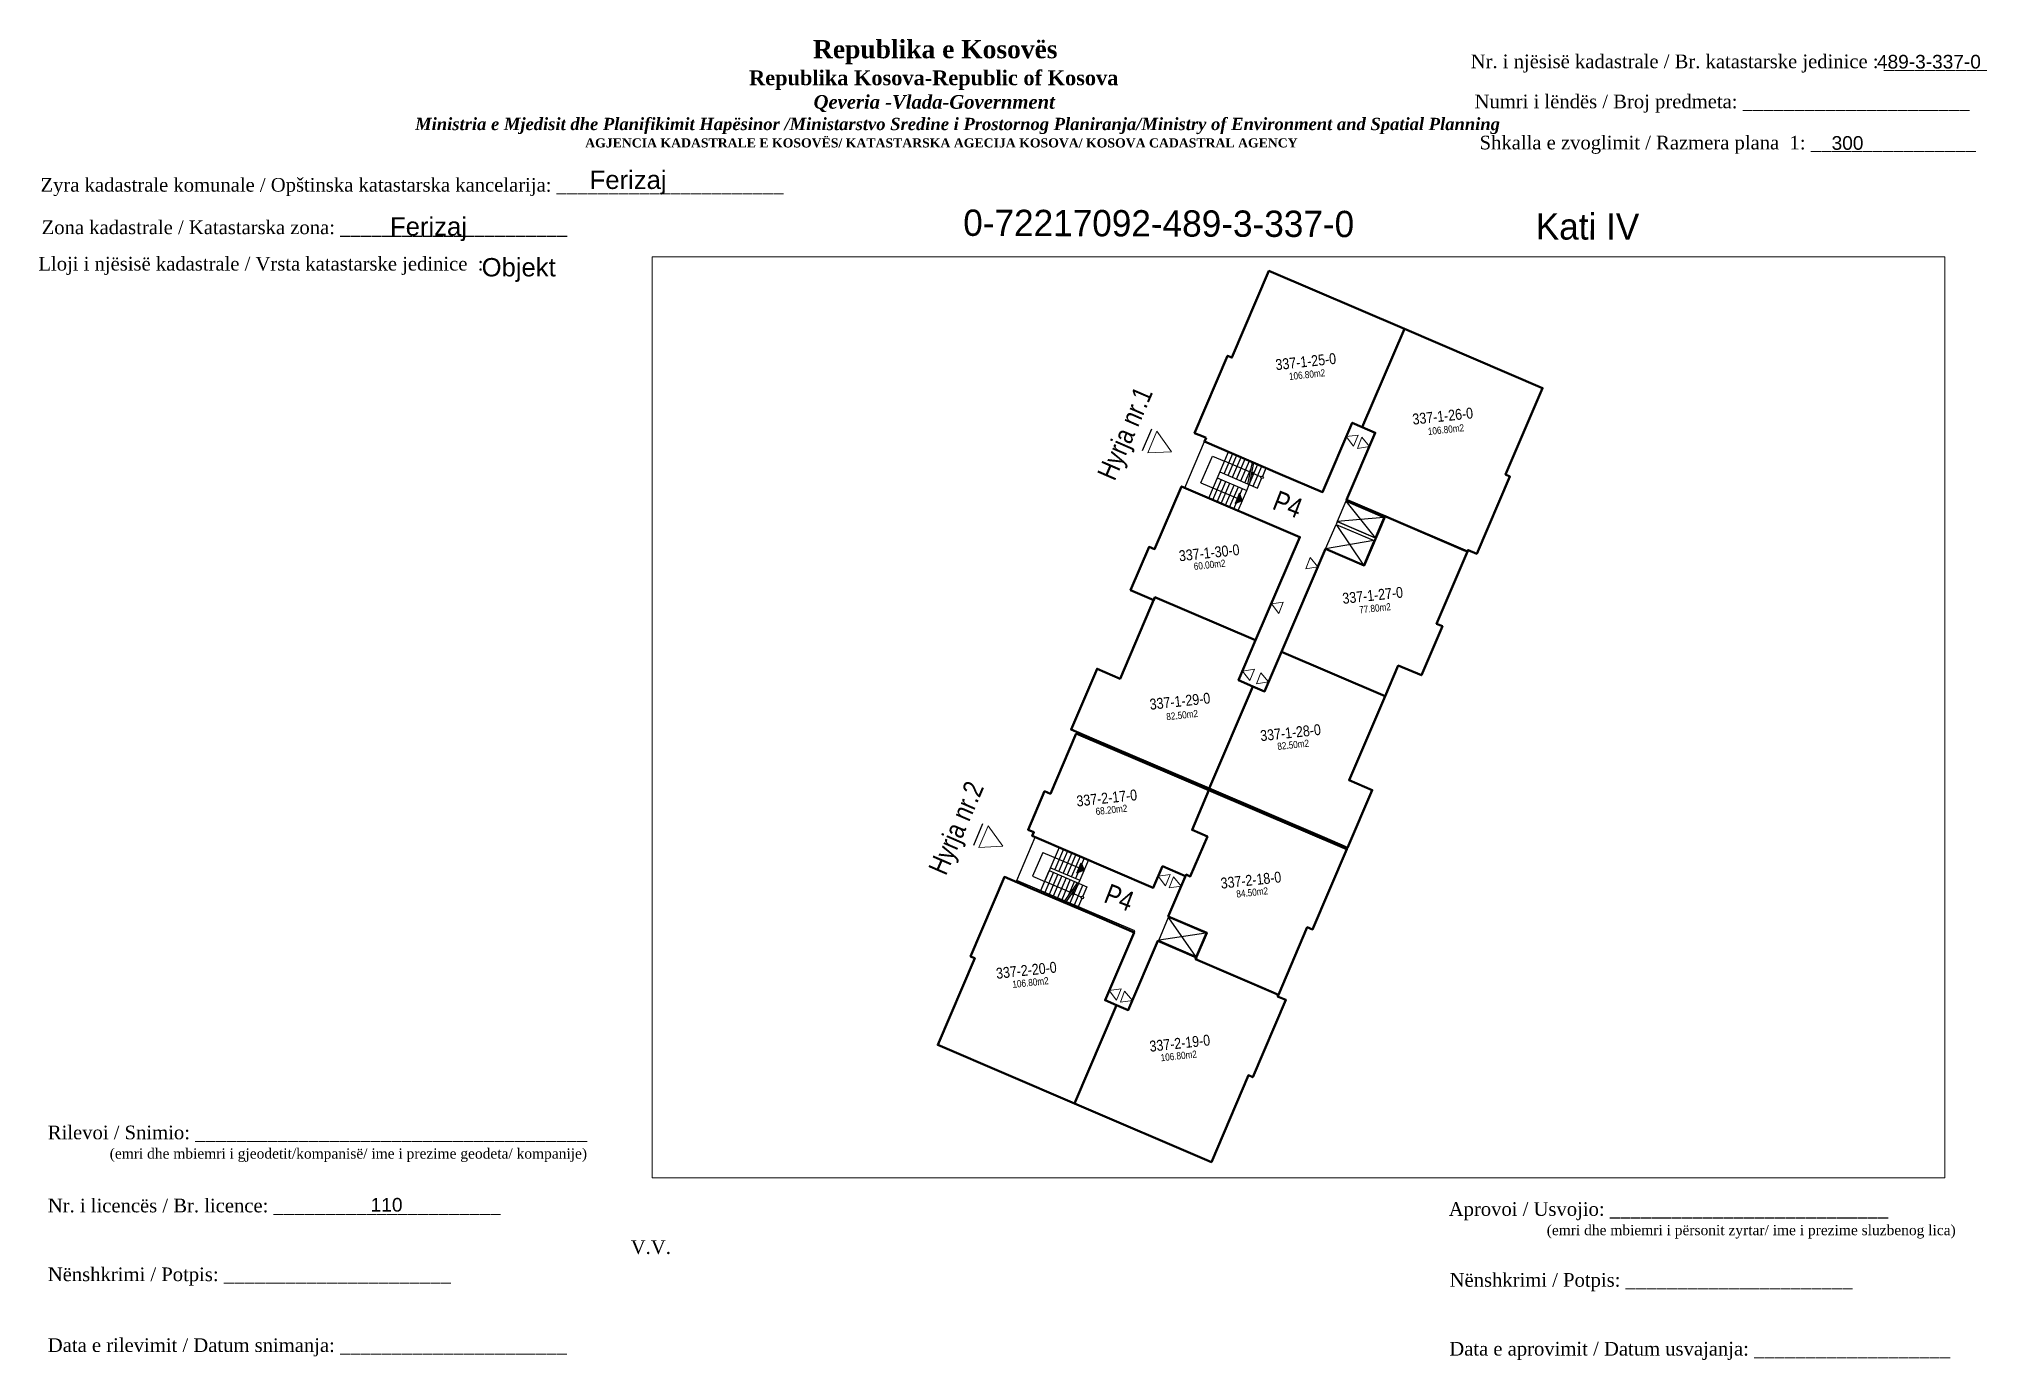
# Paper-space layout 'Kati 4' of a CAD drawing. Header units: feet, sheet in millimetres. Extents: x 2 to 288, y 2 to 196.
# The model-space entities are those that its viewports show. They can reach past a viewport. Long polylines and large blocks are cut down to what shows.
import ezdxf
from ezdxf.enums import TextEntityAlignment as Align

# ---------------------------------------------------------------- set-up
doc = ezdxf.new("R2010")
doc.units = ezdxf.units.FT
doc.header["$MEASUREMENT"] = 0
doc.layers.add('07 Kati 5', color=7, linetype='Continuous', lineweight=50)
doc.layers.add('Dyert', color=133, linetype='Continuous', lineweight=5)
doc.styles.add('Dimensionet CM', font='swissc.ttf', dxfattribs={"height": 15})

msp = doc.modelspace()

# ---------------------------------------------------------------- hatches: boundary and pattern name
at = {"layer": '07 Kati 5', "transparency": 33554687}
h = msp.add_hatch(color=0, dxfattribs=at)
h.dxf.hatch_style = 1
h.paths.add_polyline_path([(7512547.63, 4692984.96), (7512547.45, 4692985.42), (7512547.17, 4692984.77)])
h = msp.add_hatch(color=0, dxfattribs=at)
h.dxf.hatch_style = 1
h.paths.add_polyline_path([(7512537.56, 4692961.43), (7512537.1, 4692961.24), (7512537.38, 4692961.89)])

# ---------------------------------------------------------------- linework, layer by layer
for p, q in [((7512541.85, 4692989.49), (7512541.26, 4692988.11)), ((7512531.09, 4692964.37), (7512530.51, 4692963))]:
    msp.add_line(p, q)
at = {"color": 0, "ltscale": 10}
for p, q in [((7512545, 4692986.08), (7512545.73, 4692987.78)), ((7512545.49, 4692985.11), (7512546.75, 4692988.06)), ((7512545.73, 4692987.78), (7512546.49, 4692987.46)), ((7512546.04, 4692986.4), (7512547.91, 4692985.6)), ((7512546.2, 4692986.77), (7512548.6, 4692985.74)), ((7512535.97, 4692962.87), (7512534.79, 4692960.11)), ((7512534.93, 4692962.55), (7512534.28, 4692961.04)), ((7512534.28, 4692961.04), (7512535.05, 4692960.71)), ((7512535.34, 4692961.4), (7512537.74, 4692960.37)), ((7512535.42, 4692961.58), (7512537.29, 4692960.78))]:
    msp.add_line(p, q, dxfattribs=at)
at = {"color": 0, "lineweight": 40}
for points in [[(7512545.32, 4692988.94), (7512545.14, 4692989.02), (7512545.14, 4692989.02), (7512544.59, 4692989.25), (7512546.69, 4692994.17), (7512546.97, 4692994.05), (7512549.33, 4692999.57), (7512557.95, 4692995.88), (7512555.27, 4692989.63), (7512554.63, 4692989.9), (7512552.74, 4692985.49), (7512550.05, 4692986.64), (7512550.05, 4692986.64), (7512545.22, 4692988.71)], [(7512561.74, 4692981.8), (7512561.97, 4692981.71), (7512562.01, 4692981.8), (7512562.56, 4692981.56), (7512564.67, 4692986.48), (7512564.39, 4692986.6), (7512566.75, 4692992.11), (7512557.95, 4692995.88), (7512555.27, 4692989.63), (7512556.1, 4692989.27), (7512554.27, 4692985), (7512556.96, 4692983.85), (7512556.96, 4692983.85), (7512561.74, 4692981.8)], [(7512548.48, 4692976.06), (7512551.3, 4692982.63), (7512543.76, 4692985.85), (7512542.05, 4692981.86), (7512541.7, 4692982), (7512540.52, 4692979.25), (7512541.99, 4692978.62), (7512542.07, 4692978.8)], [(7512556.73, 4692983.95), (7512555.39, 4692980.82), (7512552.93, 4692981.87), (7512550.13, 4692975.33), (7512550.13, 4692975.32), (7512556.73, 4692972.5), (7512557.56, 4692974.45), (7512559.03, 4692973.83), (7512560.37, 4692976.95), (7512560, 4692977.11), (7512561.97, 4692981.71), (7512556.96, 4692983.85), (7512556.96, 4692983.85)], [(7512548.48, 4692976.06), (7512547.39, 4692973.51), (7512548.31, 4692973.12), (7512545.53, 4692966.61), (7512538.2, 4692969.74), (7512538.2, 4692969.74), (7512536.73, 4692970.37), (7512538.38, 4692974.24), (7512539.85, 4692973.61), (7512542.07, 4692978.8)], [(7512550.13, 4692975.32), (7512549.05, 4692972.8), (7512548.31, 4692973.12), (7512545.53, 4692966.61), (7512552.86, 4692963.47), (7512552.86, 4692963.47), (7512554.33, 4692962.84), (7512555.9, 4692966.52), (7512554.43, 4692967.15), (7512556.73, 4692972.5)], [(7512537.06, 4692970.13), (7512535.41, 4692966.29), (7512535.04, 4692966.44), (7512533.99, 4692963.99), (7512534.36, 4692963.83), (7512534.26, 4692963.6), (7512541.96, 4692960.3), (7512542.55, 4692961.67), (7512542.55, 4692961.67), (7512544.02, 4692961.04), (7512544.06, 4692961.14), (7512544.32, 4692961.02), (7512545.41, 4692963.56), (7512544.43, 4692963.98), (7512545.51, 4692966.51)], [(7512544.06, 4692961.14), (7512542.92, 4692958.48), (7512545.38, 4692957.43), (7512544.66, 4692955.75), (7512549.93, 4692953.49), (7512551.77, 4692957.79), (7512552.11, 4692957.65), (7512554.29, 4692962.75), (7512545.51, 4692966.51), (7512544.43, 4692963.98), (7512545.41, 4692963.56), (7512544.32, 4692961.02)], [(7512534.15, 4692960.28), (7512534.15, 4692960.28), (7512534.15, 4692960.28), (7512532.49, 4692960.99), (7512530.33, 4692955.93), (7512530.6, 4692955.81), (7512528.24, 4692950.3), (7512536.95, 4692946.57), (7512539.63, 4692952.82), (7512538.89, 4692953.14), (7512540.74, 4692957.46), (7512538.05, 4692958.61), (7512538.05, 4692958.61), (7512534.15, 4692960.28)], [(7512548.8, 4692953.98), (7512549.93, 4692953.49), (7512549.88, 4692953.38), (7512550.41, 4692953.16), (7512548.3, 4692948.24), (7512548.02, 4692948.36), (7512545.66, 4692942.84), (7512536.95, 4692946.57), (7512539.63, 4692952.82), (7512540.37, 4692952.51), (7512542.25, 4692956.92), (7512544.71, 4692955.87), (7512544.66, 4692955.75), (7512548.8, 4692953.98)]]:
    msp.add_lwpolyline(points, close=True, dxfattribs=at)
at = {"color": 0}
for points in [[(7512545.22, 4692988.71), (7512552.74, 4692985.49), (7512554.63, 4692989.9), (7512556.1, 4692989.27), (7512554.23, 4692984.91), (7512556.69, 4692983.86), (7512556.14, 4692982.56), (7512553.68, 4692983.62), (7512553.6, 4692983.43), (7512556.06, 4692982.38), (7512555.39, 4692980.82), (7512552.93, 4692981.87), (7512549.05, 4692972.8), (7512547.39, 4692973.51), (7512551.3, 4692982.63), (7512543.97, 4692985.77)], [(7512553.68, 4692983.62), (7512556.09, 4692982.58), (7512556.64, 4692983.88), (7512554.23, 4692984.91)], [(7512553.6, 4692983.43), (7512556.01, 4692982.4), (7512555.34, 4692980.84), (7512552.93, 4692981.87)], [(7512534.45, 4692963.52), (7512541.96, 4692960.31), (7512542.55, 4692961.67), (7512544.02, 4692961.04), (7512542.92, 4692958.48), (7512545.38, 4692957.43), (7512544.71, 4692955.87), (7512542.25, 4692956.92), (7512540.37, 4692952.51), (7512538.89, 4692953.14), (7512540.78, 4692957.55), (7512533.27, 4692960.77)], [(7512542.94, 4692958.42), (7512545.31, 4692957.41), (7512544.68, 4692955.93), (7512542.31, 4692956.95)]]:
    msp.add_lwpolyline(points, close=True, dxfattribs=at)
for points in [[(7512546.47, 4692986.65), (7512547.02, 4692987.94)], [(7512546.73, 4692986.54), (7512547.28, 4692987.83)], [(7512547, 4692986.43), (7512547.55, 4692987.71)], [(7512548.09, 4692986.77), (7512546.49, 4692987.46)], [(7512547.27, 4692986.31), (7512547.82, 4692987.6)], [(7512547.53, 4692986.2), (7512548.08, 4692987.48)], [(7512547.8, 4692986.08), (7512548.2, 4692987.01)], [(7512547.99, 4692986), (7512548.28, 4692987.4)], [(7512548.07, 4692985.97), (7512548.62, 4692987.26)], [(7512548.08, 4692985.96), (7512548.37, 4692987.36)], [(7512548.24, 4692986.71), (7512548.41, 4692986.78)], [(7512548.24, 4692986.71), (7512548.31, 4692986.54)], [(7512548.33, 4692985.86), (7512548.88, 4692987.14)], [(7512548.82, 4692986.46), (7512548.36, 4692986.66)], [(7512548.93, 4692986.5), (7512549.15, 4692987.03)], [(7512545.76, 4692985), (7512546.31, 4692986.29)], [(7512546.02, 4692984.88), (7512546.58, 4692986.17)], [(7512546.29, 4692984.77), (7512546.84, 4692986.06)], [(7512546.56, 4692984.66), (7512547.11, 4692985.94)], [(7512546.82, 4692984.54), (7512547.38, 4692985.83)], [(7512547.09, 4692984.43), (7512547.64, 4692985.72)], [(7512547.63, 4692984.96), (7512547.45, 4692985.42), (7512547.17, 4692984.77), (7512547.63, 4692984.96)], [(7512547.36, 4692984.31), (7512547.91, 4692985.6)], [(7512548.6, 4692985.74), (7512548.86, 4692986.36)], [(7512554.23, 4692984.91), (7512556.09, 4692982.58)], [(7512553.6, 4692983.43), (7512555.34, 4692980.84)], [(7512556.64, 4692983.88), (7512553.68, 4692983.62)], [(7512556.01, 4692982.4), (7512552.93, 4692981.87)], [(7512536.24, 4692962.76), (7512535.69, 4692961.47)], [(7512536.51, 4692962.64), (7512535.95, 4692961.36)], [(7512536.77, 4692962.53), (7512536.22, 4692961.24)], [(7512537.04, 4692962.41), (7512536.49, 4692961.13)], [(7512537.31, 4692962.3), (7512536.75, 4692961.01)], [(7512537.57, 4692962.19), (7512537.02, 4692960.9)], [(7512537.56, 4692961.43), (7512537.1, 4692961.24), (7512537.38, 4692961.89), (7512537.56, 4692961.43)], [(7512537.84, 4692962.07), (7512537.29, 4692960.78)], [(7512535.3, 4692961.31), (7512534.79, 4692960.11)], [(7512536.65, 4692960.03), (7512535.05, 4692960.71)], [(7512535.61, 4692961.29), (7512535.06, 4692960)], [(7512535.88, 4692961.17), (7512535.33, 4692959.88)], [(7512536.14, 4692961.06), (7512535.59, 4692959.77)], [(7512536.41, 4692960.94), (7512535.86, 4692959.66)], [(7512536.68, 4692960.83), (7512536.13, 4692959.54)], [(7512537.13, 4692960.63), (7512536.32, 4692959.46)], [(7512537.23, 4692960.59), (7512536.41, 4692959.42)], [(7512536.94, 4692960.72), (7512536.55, 4692959.79)], [(7512537.21, 4692960.6), (7512536.66, 4692959.31)], [(7512537.48, 4692960.49), (7512536.92, 4692959.2)], [(7512537.74, 4692960.37), (7512537.48, 4692959.76)], [(7512536.79, 4692959.96), (7512536.97, 4692960.03)], [(7512536.79, 4692959.96), (7512536.86, 4692959.79)], [(7512537.37, 4692959.71), (7512536.91, 4692959.91)], [(7512537.42, 4692959.61), (7512537.19, 4692959.09)], [(7512544.68, 4692955.93), (7512542.95, 4692958.39)], [(7512545.31, 4692957.41), (7512542.34, 4692956.96)]]:
    msp.add_lwpolyline(points, dxfattribs=at)
at = {"color": 0, "ltscale": 10}
for points in [[(7512545, 4692986.08), (7512547.31, 4692985.1)], [(7512547.91, 4692985.6), (7512548.07, 4692985.97)], [(7512534.93, 4692962.55), (7512537.24, 4692961.57)], [(7512537.29, 4692960.78), (7512537.21, 4692960.6)]]:
    msp.add_lwpolyline(points, dxfattribs=at)
at = {"color": 0}
for centre in [(7512548.89, 4692986.43), (7512537.45, 4692959.68)]:
    msp.add_circle(centre, 0.08, dxfattribs=at)
at = {"layer": 'Dyert', "color": 0}
for p, q in [((7512541.61, 4692987.99), (7512542.19, 4692989.37)), ((7512542.19, 4692989.37), (7512543.13, 4692988.06)), ((7512543.13, 4692988.06), (7512541.61, 4692987.99)), ((7512530.85, 4692962.87), (7512531.44, 4692964.25)), ((7512531.44, 4692964.25), (7512532.38, 4692962.94)), ((7512532.38, 4692962.94), (7512530.85, 4692962.87))]:
    msp.add_line(p, q, dxfattribs=at)
for points in [[(7512555, 4692989.12), (7512554.72, 4692988.41), (7512554.25, 4692989.02)], [(7512555.23, 4692988.99), (7512555.72, 4692988.39), (7512554.96, 4692988.27)], [(7512551.95, 4692981.32), (7512552.44, 4692980.73), (7512551.68, 4692980.61)], [(7512550.23, 4692978.49), (7512549.95, 4692977.77), (7512549.48, 4692978.38)], [(7512548.4, 4692974.21), (7512548.12, 4692973.49), (7512547.65, 4692974.1)], [(7512548.82, 4692973.99), (7512549.3, 4692973.4), (7512548.54, 4692973.28)], [(7512543.03, 4692961.14), (7512542.74, 4692960.43), (7512542.27, 4692961.04)], [(7512543.26, 4692961), (7512543.74, 4692960.41), (7512542.98, 4692960.29)], [(7512539.91, 4692953.86), (7512539.63, 4692953.14), (7512539.16, 4692953.75)], [(7512540.14, 4692953.72), (7512540.63, 4692953.12), (7512539.87, 4692953.01)]]:
    msp.add_lwpolyline(points, close=True, dxfattribs=at)

# ---------------------------------------------------------------- texts
at = {"layer": 'Dyert', "color": 0, "lineweight": 20, "style": 'Dimensionet CM'}
for s, p in [('337-1-25-0', (7512551.67, 4692993.8)), ('337-1-26-0', (7512560.39, 4692990.33)), ('337-1-30-0', (7512545.52, 4692981.63)), ('337-1-27-0', (7512555.93, 4692978.92)), ('337-1-29-0', (7512543.66, 4692972.18)), ('337-1-28-0', (7512550.7, 4692970.18)), ('337-2-17-0', (7512539, 4692966.02)), ('337-2-18-0', (7512548.18, 4692960.79)), ('337-2-20-0', (7512533.88, 4692955.05)), ('337-2-19-0', (7512543.65, 4692950.41))]:
    msp.add_text(s, height=0.691, rotation=6.1416, dxfattribs=at).set_placement(p, align=Align.MIDDLE_CENTER)
at = {"layer": 'Dyert', "color": 0, "style": 'Dimensionet CM'}
for s, p in [('Hyrja nr.1', (7512539.5, 4692986.14)), ('Hyrja nr.2', (7512528.75, 4692961.02))]:
    msp.add_text(s, height=1.249, rotation=66.623, dxfattribs=at).set_placement(p)
at = {"layer": 'Dyert', "color": 0, "lineweight": 20, "attachment_point": 3, "style": 'Dimensionet CM'}
for s, insert, char_height, width, rotation in [('106.80m2', (7512552.88, 4692993.32), 0.454, 1.7296, 6.1416), ('106.80m2', (7512561.72, 4692989.82), 0.454, 1.7296, 6.1416), ('P4', (7512551.59, 4692984.98), 1.272, 20.46, 338.7049), ('60.00m2', (7512546.53, 4692981.2), 0.454, 1.7296, 6.1416), ('77.80m2', (7512557.06, 4692978.43), 0.454, 1.7296, 6.1416), ('82.50m2', (7512544.78, 4692971.63), 0.454, 1.7296, 6.1416), ('82.50m2', (7512551.85, 4692969.74), 0.454, 1.7296, 6.1416), ('68.20m2', (7512540.28, 4692965.6), 0.454, 1.7296, 6.1416), ('P4', (7512540.86, 4692959.95), 1.272, 20.46, 338.7049), ('84.50m2', (7512549.24, 4692960.34), 0.454, 1.7296, 6.1416), ('106.80m2', (7512535.27, 4692954.62), 0.454, 1.7296, 6.1416), ('106.80m2', (7512544.71, 4692949.95), 0.454, 1.7296, 6.1416)]:
    msp.add_mtext(s, dxfattribs=dict(at, insert=insert, char_height=char_height, width=width, rotation=rotation))

psp = doc.layouts.new('Kati 4')

# ---------------------------------------------------------------- texts
at = {"attachment_point": 1}
for s, insert, char_height, width in [('\\pi77.297;{\\fBook Antiqua|b1|i0|c0|p18;\\H1.333x;Republika e Kosovës\\fTimes New Roman|b1|i0|c0|p18;\\P\\pi67.927;\\fBook Antiqua|b1|i0|c0|p18;\\H0.8125x;Republika Kosova-Republic of Kosova\\fTimes New Roman|b1|i0|c0|p18;\\P\\pi77.378;\\fBook Antiqua|b1|i1|c0|p18;\\H0.9233x;Qeveria -Vlada-Government \\P\\pi13.032,l6,t23.033;\\fTimes New Roman|b1|i1|c0|p18;\\H0.9x;Ministria e Mjedisit dhe Planifikimit Hapësinor /Ministarstvo Sredine i Prostornog Planiranja/Ministry of Environment and Spatial Planning\\P\\pi43.931,l0,tz;\\fBook Antiqua|b1|i0|c0|p18;\\H0.7406x;AGJENCIA KADASTRALE E KOSOVËS/ KATASTARSKA AGECIJA KOSOVA/ KOSOVA CADASTRAL AGENCY}', (38.54, 195.74), 2, 191.8237), ('{\\fTimes New Roman|b0|i0|c0|p18;Nr. i njësisë kadastrale / Br. katastarske jedinice : __________}', (212.14, 193.62), 2, 98.5379), ('{\\fArial|b0|i0|c0|p34;489-3-337-0}', (271.63, 193.57), 2, 29.4868), ('{\\fTimes New Roman|b0|i0|c0|p18; Numri i lëndës / Broj predmeta: ______________________}', (211.95, 187.75), 2, 83.344), ('{\\fTimes New Roman|b0|i0|c0|p18; Shkalla e zvoglimit / Razmera plana  1: ________________}', (212.69, 181.73), 2, 98.5379), ('{\\fArial|b0|i0|c0|p34;300}', (264.99, 181.67), 2, 29.4868), ('{\\fTimes New Roman|b0|i0|c0|p18; Zyra kadastrale komunale / Opštinska katastarska kancelarija: ______________________}', (1.96, 175.54), 2, 114.6874), ('{\\fArial|b0|i0|c0|p34;Ferizaj}', (83.13, 176.62), 2.6863, 39.6044), ('{\\fTimes New Roman|b0|i0|c0|p18; Zona kadastrale / Katastarska zona: ______________________}', (2.13, 169.32), 2, 83.344), ('{\\fArial|b0|i0|c0|p34;Ferizaj}', (53.9, 169.79), 2.6863, 39.6044), ('{\\fTimes New Roman|b0|i0|c0|p18; Lloji i njësisë kadastrale / Vrsta katastarske jedinice  : }', (1.65, 163.99), 2, 83.344), ('{\\fArial|b0|i0|c0|p34;Objekt}', (67.31, 163.82), 2.6863, 39.6044), ('{\\fTimes New Roman|b0|i0|c0|p18; Rilevoi / Snimio: ______________________________________\\P             \\H0.75x;(emri dhe mbiemri i gjeodetit/kompanisë/ ime i prezime geodeta/ kompanije)}', (3.03, 36.79), 2, 87.3883), ('{\\fTimes New Roman|b0|i0|c0|p18; Nr. i licencës / Br. licence: ______________________\\P                                }', (3.03, 26.09), 2, 83.344), ('{\\fArial|b0|i0|c0|p34;110}', (51.06, 26.2), 2.0032, 371.0481), ('{\\fTimes New Roman|b0|i0|c0|p18; Aprovoi / Usvojio: ___________________________\\P                    \\H0.75x;(emri dhe mbiemri i përsonit zyrtar/ ime i prezime sluzbenog lica)}', (208.17, 25.58), 2, 83.344), ('{\\fTimes New Roman|b0|i0|c0|p18;V.V.                                 }', (89.15, 20), 2, 9.4297), ('{\\fTimes New Roman|b0|i0|c0|p18; Nënshkrimi / Potpis: ______________________\\P                                 }', (3.03, 16.02), 2, 83.344), ('{\\fTimes New Roman|b0|i0|c0|p18; Nënshkrimi / Potpis: ______________________\\P                                 }', (208.3, 15.2), 2, 83.344), ('{\\fTimes New Roman|b0|i0|c0|p18; Data e rilevimit / Datum snimanja: ______________________\\P                                 }', (3.03, 5.65), 2, 83.344), ('{\\fTimes New Roman|b0|i0|c0|p18; Data e aprovimit / Datum usvajanja: ___________________\\P                                 }', (208.25, 5.12), 2, 83.344)]:
    psp.add_mtext(s, dxfattribs=dict(at, insert=insert, char_height=char_height, width=width))
at = {"width": 114.1591, "attachment_point": 1, "rotation": 359.8086}
for s, insert, char_height in [('0-72217092-489-3-337-0', (137.84, 170.92), 3.8498), ('Kati IV', (221.67, 170.39), 3.85)]:
    psp.add_mtext(s, dxfattribs=dict(at, insert=insert, char_height=char_height))

# ---------------------------------------------------------------- viewports
at = {"layer": '0'}
psp.add_viewport(center=(186.93, 96.57), size=(189.29, 134.811), view_center_point=(7512551.21, 4692971.15), view_height=58.6135, dxfattribs=at)

doc.saveas('drawing.dxf')
